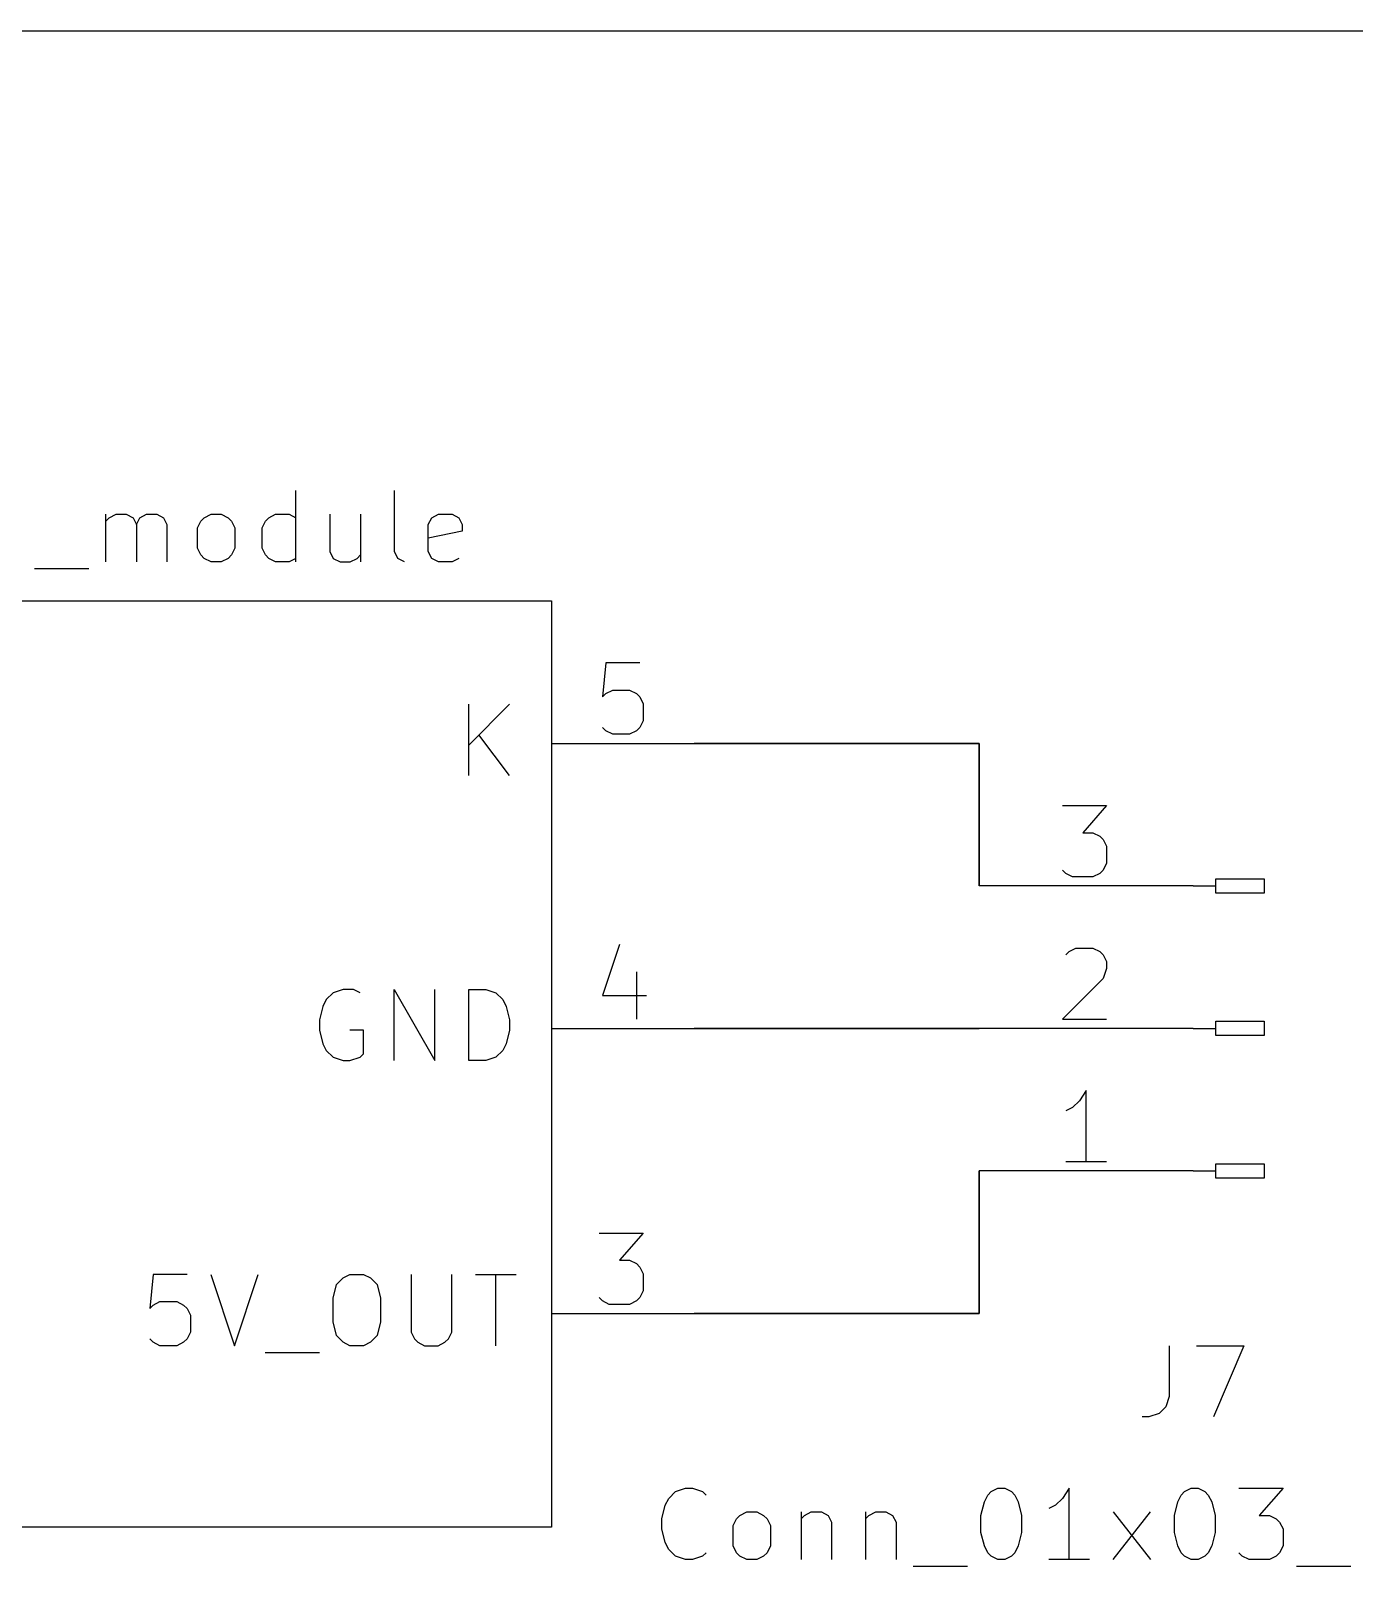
# Model space of a CAD drawing. Extents: x -4.8 to 16.7, y -9.4 to 5.7.
# Drawn here: x 10.43 to 12.519, y 3.271 to 5.695 of the extents above; entities that cross this region are included whole.
import ezdxf

# ---------------------------------------------------------------- set-up
doc = ezdxf.new("R2010")
doc.units = 0
doc.header["$MEASUREMENT"] = 0
for name, color, linetype in [('BLUE3', 171, 'CONTINUOUS'), ('CYAN2', 4, 'CONTINUOUS'), ('RED2', 1, 'CONTINUOUS'), ('RED3', 11, 'CONTINUOUS')]:
    doc.layers.add(name, color=color, linetype=linetype)
doc.layers.add('GREEN3', color=91, linetype='CONTINUOUS', lineweight=30)

msp = doc.modelspace()

# ---------------------------------------------------------------- linework, layer by layer
at = {"layer": 'BLUE3'}
msp.add_line((8.3273, 5.6953), (16.6523, 5.6953), dxfattribs=at)
at = {"layer": 'CYAN2', "linetype": 'Continuous'}
for p, q in [((10.8489, 4.857), (10.8489, 4.9695)), ((10.8489, 4.857), (10.8489, 4.9695)), ((11.0042, 4.873), (11.0042, 4.9695)), ((11.0042, 4.873), (11.0042, 4.9695)), ((10.5489, 4.857), (10.5489, 4.932)), ((10.5489, 4.857), (10.5489, 4.932)), ((10.5489, 4.9212), (10.5542, 4.9266)), ((10.5489, 4.9212), (10.5542, 4.9266)), ((10.5542, 4.9266), (10.5649, 4.932)), ((10.5542, 4.9266), (10.5649, 4.932)), ((10.5649, 4.932), (10.581, 4.932)), ((10.5649, 4.932), (10.581, 4.932)), ((10.581, 4.932), (10.5917, 4.9266)), ((10.581, 4.932), (10.5917, 4.9266)), ((10.5917, 4.9266), (10.5971, 4.9159)), ((10.5917, 4.9266), (10.5971, 4.9159)), ((10.5971, 4.9159), (10.6025, 4.9266)), ((10.5971, 4.9159), (10.6025, 4.9266)), ((10.6025, 4.9266), (10.6132, 4.932)), ((10.6025, 4.9266), (10.6132, 4.932)), ((10.6132, 4.932), (10.6292, 4.932)), ((10.6132, 4.932), (10.6292, 4.932)), ((10.6292, 4.932), (10.6399, 4.9266)), ((10.6292, 4.932), (10.6399, 4.9266)), ((10.6399, 4.9266), (10.6453, 4.9159)), ((10.6399, 4.9266), (10.6453, 4.9159)), ((10.6935, 4.9105), (10.6989, 4.9212)), ((10.6935, 4.9105), (10.6989, 4.9212)), ((10.6989, 4.9212), (10.7042, 4.9266)), ((10.6989, 4.9212), (10.7042, 4.9266)), ((10.7042, 4.9266), (10.715, 4.932)), ((10.7042, 4.9266), (10.715, 4.932)), ((10.715, 4.932), (10.731, 4.932)), ((10.715, 4.932), (10.731, 4.932)), ((10.731, 4.932), (10.7417, 4.9266)), ((10.731, 4.932), (10.7417, 4.9266)), ((10.7417, 4.9266), (10.7471, 4.9212)), ((10.7417, 4.9266), (10.7471, 4.9212)), ((10.7471, 4.9212), (10.7524, 4.9105)), ((10.7471, 4.9212), (10.7524, 4.9105)), ((10.7953, 4.9105), (10.8007, 4.9212)), ((10.7953, 4.9105), (10.8007, 4.9212)), ((10.8007, 4.9212), (10.806, 4.9266)), ((10.8007, 4.9212), (10.806, 4.9266)), ((10.806, 4.9266), (10.8167, 4.932)), ((10.806, 4.9266), (10.8167, 4.932)), ((10.8167, 4.932), (10.8382, 4.932)), ((10.8167, 4.932), (10.8382, 4.932)), ((10.8382, 4.932), (10.8489, 4.9266)), ((10.8382, 4.932), (10.8489, 4.9266)), ((10.9024, 4.932), (10.9024, 4.873)), ((10.9024, 4.932), (10.9024, 4.873)), ((10.9507, 4.932), (10.9507, 4.857)), ((10.9507, 4.932), (10.9507, 4.857)), ((11.0578, 4.9159), (11.0632, 4.9266)), ((11.0578, 4.9159), (11.0632, 4.9266)), ((11.0632, 4.9266), (11.0739, 4.932)), ((11.0632, 4.9266), (11.0739, 4.932)), ((11.0739, 4.932), (11.0953, 4.932)), ((11.0739, 4.932), (11.0953, 4.932)), ((11.0953, 4.932), (11.106, 4.9266)), ((11.0953, 4.932), (11.106, 4.9266)), ((11.106, 4.9266), (11.1114, 4.9159)), ((11.106, 4.9266), (11.1114, 4.9159)), ((10.5971, 4.9159), (10.5971, 4.857)), ((10.5971, 4.9159), (10.5971, 4.857)), ((10.6453, 4.9159), (10.6453, 4.857)), ((10.6453, 4.9159), (10.6453, 4.857)), ((10.6935, 4.8784), (10.6935, 4.9105)), ((10.6935, 4.8784), (10.6935, 4.9105)), ((10.7524, 4.9105), (10.7524, 4.8784)), ((10.7524, 4.9105), (10.7524, 4.8784)), ((10.7953, 4.8784), (10.7953, 4.9105)), ((10.7953, 4.8784), (10.7953, 4.9105)), ((11.0578, 4.873), (11.0578, 4.9159)), ((11.0578, 4.873), (11.0578, 4.9159)), ((11.1114, 4.9052), (11.0578, 4.8945)), ((11.1114, 4.9052), (11.0578, 4.8945)), ((11.1114, 4.9159), (11.1114, 4.9052)), ((11.1114, 4.9159), (11.1114, 4.9052)), ((10.6989, 4.8677), (10.6935, 4.8784)), ((10.6989, 4.8677), (10.6935, 4.8784)), ((10.7524, 4.8784), (10.7471, 4.8677)), ((10.7524, 4.8784), (10.7471, 4.8677)), ((10.8007, 4.8677), (10.7953, 4.8784)), ((10.8007, 4.8677), (10.7953, 4.8784)), ((10.9024, 4.873), (10.9078, 4.8623)), ((10.9024, 4.873), (10.9078, 4.8623)), ((11.0096, 4.8623), (11.0042, 4.873)), ((11.0096, 4.8623), (11.0042, 4.873)), ((11.0632, 4.8623), (11.0578, 4.873)), ((11.0632, 4.8623), (11.0578, 4.873)), ((10.7042, 4.8623), (10.6989, 4.8677)), ((10.7042, 4.8623), (10.6989, 4.8677)), ((10.715, 4.857), (10.7042, 4.8623)), ((10.715, 4.857), (10.7042, 4.8623)), ((10.731, 4.857), (10.715, 4.857)), ((10.731, 4.857), (10.715, 4.857)), ((10.7417, 4.8623), (10.731, 4.857)), ((10.7417, 4.8623), (10.731, 4.857)), ((10.7471, 4.8677), (10.7417, 4.8623)), ((10.7471, 4.8677), (10.7417, 4.8623)), ((10.806, 4.8623), (10.8007, 4.8677)), ((10.806, 4.8623), (10.8007, 4.8677)), ((10.8167, 4.857), (10.806, 4.8623)), ((10.8167, 4.857), (10.806, 4.8623)), ((10.8382, 4.857), (10.8167, 4.857)), ((10.8382, 4.857), (10.8167, 4.857)), ((10.8489, 4.8623), (10.8382, 4.857)), ((10.8489, 4.8623), (10.8382, 4.857)), ((10.9078, 4.8623), (10.9185, 4.857)), ((10.9078, 4.8623), (10.9185, 4.857)), ((10.9185, 4.857), (10.9346, 4.857)), ((10.9185, 4.857), (10.9346, 4.857)), ((10.9346, 4.857), (10.9453, 4.8623)), ((10.9346, 4.857), (10.9453, 4.8623)), ((10.9453, 4.8623), (10.9507, 4.8677)), ((10.9453, 4.8623), (10.9507, 4.8677)), ((11.0203, 4.857), (11.0096, 4.8623)), ((11.0203, 4.857), (11.0096, 4.8623)), ((11.0739, 4.857), (11.0632, 4.8623)), ((11.0739, 4.857), (11.0632, 4.8623)), ((11.0953, 4.857), (11.0739, 4.857)), ((11.0953, 4.857), (11.0739, 4.857)), ((11.106, 4.8623), (11.0953, 4.857)), ((11.106, 4.8623), (11.0953, 4.857)), ((10.4364, 4.8462), (10.5221, 4.8462)), ((10.4364, 4.8462), (10.5221, 4.8462)), ((11.1216, 4.5195), (11.1216, 4.632)), ((11.1859, 4.632), (11.1216, 4.5677)), ((11.1216, 4.5195), (11.1216, 4.632)), ((11.1859, 4.632), (11.1216, 4.5677)), ((11.1859, 4.5195), (11.1377, 4.5837)), ((11.1859, 4.5195), (11.1377, 4.5837)), ((10.9074, 4.1766), (10.8966, 4.1659)), ((10.9074, 4.1766), (10.8966, 4.1659)), ((10.9234, 4.182), (10.9074, 4.1766)), ((10.9234, 4.182), (10.9074, 4.1766)), ((10.9395, 4.182), (10.9234, 4.182)), ((10.9395, 4.182), (10.9234, 4.182)), ((10.9502, 4.1766), (10.9395, 4.182)), ((10.9502, 4.1766), (10.9395, 4.182)), ((11.0038, 4.0695), (11.0038, 4.182)), ((11.0038, 4.182), (11.068, 4.0695)), ((11.0038, 4.0695), (11.0038, 4.182)), ((11.0038, 4.182), (11.068, 4.0695)), ((11.068, 4.0695), (11.068, 4.182)), ((11.068, 4.0695), (11.068, 4.182)), ((11.1216, 4.0695), (11.1216, 4.182)), ((11.1216, 4.182), (11.1484, 4.182)), ((11.1216, 4.0695), (11.1216, 4.182)), ((11.1216, 4.182), (11.1484, 4.182)), ((11.1484, 4.182), (11.1645, 4.1766)), ((11.1484, 4.182), (11.1645, 4.1766)), ((11.1645, 4.1766), (11.1752, 4.1659)), ((11.1645, 4.1766), (11.1752, 4.1659)), ((10.8913, 4.1552), (10.8859, 4.1337)), ((10.8913, 4.1552), (10.8859, 4.1337)), ((10.8966, 4.1659), (10.8913, 4.1552)), ((10.8966, 4.1659), (10.8913, 4.1552)), ((11.1752, 4.1659), (11.1805, 4.1552)), ((11.1752, 4.1659), (11.1805, 4.1552)), ((11.1805, 4.1552), (11.1859, 4.1337)), ((11.1805, 4.1552), (11.1859, 4.1337)), ((10.8859, 4.1337), (10.8859, 4.1177)), ((10.8859, 4.1337), (10.8859, 4.1177)), ((11.1859, 4.1337), (11.1859, 4.1177)), ((11.1859, 4.1337), (11.1859, 4.1177)), ((10.8859, 4.1177), (10.8913, 4.0962)), ((10.8859, 4.1177), (10.8913, 4.0962)), ((10.9555, 4.1177), (10.9341, 4.1177)), ((10.9555, 4.1177), (10.9341, 4.1177)), ((10.9555, 4.0802), (10.9555, 4.1177)), ((10.9555, 4.0802), (10.9555, 4.1177)), ((11.1859, 4.1177), (11.1805, 4.0962)), ((11.1859, 4.1177), (11.1805, 4.0962)), ((10.8913, 4.0962), (10.8966, 4.0855)), ((10.8913, 4.0962), (10.8966, 4.0855)), ((10.8966, 4.0855), (10.9074, 4.0748)), ((10.8966, 4.0855), (10.9074, 4.0748)), ((10.9074, 4.0748), (10.9234, 4.0695)), ((10.9074, 4.0748), (10.9234, 4.0695)), ((10.9341, 4.0695), (10.9502, 4.0748)), ((10.9341, 4.0695), (10.9502, 4.0748)), ((10.9502, 4.0748), (10.9555, 4.0802)), ((10.9502, 4.0748), (10.9555, 4.0802)), ((11.1645, 4.0748), (11.1484, 4.0695)), ((11.1645, 4.0748), (11.1484, 4.0695)), ((11.1752, 4.0855), (11.1645, 4.0748)), ((11.1752, 4.0855), (11.1645, 4.0748)), ((11.1805, 4.0962), (11.1752, 4.0855)), ((11.1805, 4.0962), (11.1752, 4.0855)), ((10.9234, 4.0695), (10.9341, 4.0695)), ((10.9234, 4.0695), (10.9341, 4.0695)), ((11.1484, 4.0695), (11.1216, 4.0695)), ((11.1484, 4.0695), (11.1216, 4.0695)), ((10.6234, 3.732), (10.618, 3.6784)), ((10.6234, 3.732), (10.618, 3.6784)), ((10.677, 3.732), (10.6234, 3.732)), ((10.677, 3.732), (10.6234, 3.732)), ((10.7145, 3.732), (10.752, 3.6195)), ((10.7145, 3.732), (10.752, 3.6195)), ((10.752, 3.6195), (10.7895, 3.732)), ((10.752, 3.6195), (10.7895, 3.732)), ((10.9074, 3.6945), (10.9127, 3.7159)), ((10.9074, 3.6945), (10.9127, 3.7159)), ((10.9127, 3.7159), (10.9234, 3.7266)), ((10.9127, 3.7159), (10.9234, 3.7266)), ((10.9234, 3.7266), (10.9341, 3.732)), ((10.9234, 3.7266), (10.9341, 3.732)), ((10.9341, 3.732), (10.9555, 3.732)), ((10.9341, 3.732), (10.9555, 3.732)), ((10.9555, 3.732), (10.9663, 3.7266)), ((10.9555, 3.732), (10.9663, 3.7266)), ((10.9663, 3.7266), (10.977, 3.7159)), ((10.9663, 3.7266), (10.977, 3.7159)), ((10.977, 3.7159), (10.9823, 3.6945)), ((10.977, 3.7159), (10.9823, 3.6945)), ((11.0306, 3.732), (11.0306, 3.6409)), ((11.0306, 3.732), (11.0306, 3.6409)), ((11.0948, 3.6409), (11.0948, 3.732)), ((11.0948, 3.6409), (11.0948, 3.732)), ((11.1324, 3.732), (11.1966, 3.732)), ((11.1324, 3.732), (11.1966, 3.732)), ((11.1645, 3.6195), (11.1645, 3.732)), ((11.1645, 3.6195), (11.1645, 3.732)), ((10.6234, 3.6837), (10.6341, 3.6891)), ((10.6234, 3.6837), (10.6341, 3.6891)), ((10.6341, 3.6891), (10.6609, 3.6891)), ((10.6341, 3.6891), (10.6609, 3.6891)), ((10.6609, 3.6891), (10.6716, 3.6837)), ((10.6609, 3.6891), (10.6716, 3.6837)), ((10.9074, 3.657), (10.9074, 3.6945)), ((10.9074, 3.657), (10.9074, 3.6945)), ((10.9823, 3.6945), (10.9823, 3.657)), ((10.9823, 3.6945), (10.9823, 3.657)), ((10.618, 3.6784), (10.6234, 3.6837)), ((10.618, 3.6784), (10.6234, 3.6837)), ((10.6716, 3.6837), (10.677, 3.6784)), ((10.6716, 3.6837), (10.677, 3.6784)), ((10.677, 3.6784), (10.6824, 3.6677)), ((10.677, 3.6784), (10.6824, 3.6677)), ((10.6824, 3.6677), (10.6824, 3.6409)), ((10.6824, 3.6677), (10.6824, 3.6409)), ((10.6824, 3.6409), (10.677, 3.6302)), ((10.6824, 3.6409), (10.677, 3.6302)), ((10.9127, 3.6355), (10.9074, 3.657)), ((10.9127, 3.6355), (10.9074, 3.657)), ((10.9823, 3.657), (10.977, 3.6355)), ((10.9823, 3.657), (10.977, 3.6355)), ((11.0306, 3.6409), (11.0359, 3.6302)), ((11.0306, 3.6409), (11.0359, 3.6302)), ((11.0895, 3.6302), (11.0948, 3.6409)), ((11.0895, 3.6302), (11.0948, 3.6409)), ((10.6234, 3.6248), (10.618, 3.6302)), ((10.6234, 3.6248), (10.618, 3.6302)), ((10.6341, 3.6195), (10.6234, 3.6248)), ((10.6341, 3.6195), (10.6234, 3.6248)), ((10.6609, 3.6195), (10.6341, 3.6195)), ((10.6609, 3.6195), (10.6341, 3.6195)), ((10.6716, 3.6248), (10.6609, 3.6195)), ((10.6716, 3.6248), (10.6609, 3.6195)), ((10.677, 3.6302), (10.6716, 3.6248)), ((10.677, 3.6302), (10.6716, 3.6248)), ((10.9234, 3.6248), (10.9127, 3.6355)), ((10.9234, 3.6248), (10.9127, 3.6355)), ((10.9341, 3.6195), (10.9234, 3.6248)), ((10.9341, 3.6195), (10.9234, 3.6248)), ((10.9555, 3.6195), (10.9341, 3.6195)), ((10.9555, 3.6195), (10.9341, 3.6195)), ((10.9663, 3.6248), (10.9555, 3.6195)), ((10.9663, 3.6248), (10.9555, 3.6195)), ((10.977, 3.6355), (10.9663, 3.6248)), ((10.977, 3.6355), (10.9663, 3.6248)), ((11.0359, 3.6302), (11.0413, 3.6248)), ((11.0359, 3.6302), (11.0413, 3.6248)), ((11.0413, 3.6248), (11.052, 3.6195)), ((11.0413, 3.6248), (11.052, 3.6195)), ((11.052, 3.6195), (11.0734, 3.6195)), ((11.052, 3.6195), (11.0734, 3.6195)), ((11.0734, 3.6195), (11.0841, 3.6248)), ((11.0734, 3.6195), (11.0841, 3.6248)), ((11.0841, 3.6248), (11.0895, 3.6302)), ((11.0841, 3.6248), (11.0895, 3.6302)), ((12.2273, 3.6195), (12.2273, 3.5391)), ((12.2273, 3.6195), (12.2273, 3.5391)), ((12.2702, 3.6195), (12.3452, 3.6195)), ((12.2702, 3.6195), (12.3452, 3.6195)), ((12.3452, 3.6195), (12.297, 3.507)), ((12.3452, 3.6195), (12.297, 3.507)), ((10.8002, 3.6087), (10.8859, 3.6087)), ((10.8002, 3.6087), (10.8859, 3.6087)), ((12.222, 3.523), (12.2113, 3.5123)), ((12.222, 3.523), (12.2113, 3.5123)), ((12.2273, 3.5391), (12.222, 3.523)), ((12.2273, 3.5391), (12.222, 3.523)), ((12.1952, 3.507), (12.1845, 3.507)), ((12.1952, 3.507), (12.1845, 3.507)), ((12.2113, 3.5123), (12.1952, 3.507)), ((12.2113, 3.5123), (12.1952, 3.507)), ((11.4479, 3.3891), (11.4639, 3.3945)), ((11.4479, 3.3891), (11.4639, 3.3945)), ((11.4639, 3.3945), (11.4746, 3.3945)), ((11.4639, 3.3945), (11.4746, 3.3945)), ((11.4746, 3.3945), (11.4907, 3.3891)), ((11.4746, 3.3945), (11.4907, 3.3891)), ((11.9461, 3.3891), (11.9568, 3.3945)), ((11.9461, 3.3891), (11.9568, 3.3945)), ((11.9568, 3.3945), (11.9675, 3.3945)), ((11.9568, 3.3945), (11.9675, 3.3945)), ((11.9675, 3.3945), (11.9782, 3.3891)), ((11.9675, 3.3945), (11.9782, 3.3891)), ((12.0693, 3.3945), (12.0586, 3.3784)), ((12.0693, 3.3945), (12.0586, 3.3784)), ((12.0693, 3.282), (12.0693, 3.3945)), ((12.0693, 3.282), (12.0693, 3.3945)), ((12.2514, 3.3891), (12.2621, 3.3945)), ((12.2514, 3.3891), (12.2621, 3.3945)), ((12.2621, 3.3945), (12.2729, 3.3945)), ((12.2621, 3.3945), (12.2729, 3.3945)), ((12.2729, 3.3945), (12.2836, 3.3891)), ((12.2729, 3.3945), (12.2836, 3.3891)), ((12.3372, 3.3945), (12.4068, 3.3945)), ((12.3372, 3.3945), (12.4068, 3.3945)), ((12.4068, 3.3945), (12.3693, 3.3516)), ((12.4068, 3.3945), (12.3693, 3.3516)), ((11.4318, 3.3677), (11.4372, 3.3784)), ((11.4318, 3.3677), (11.4372, 3.3784)), ((11.4372, 3.3784), (11.4479, 3.3891)), ((11.4372, 3.3784), (11.4479, 3.3891)), ((11.4907, 3.3891), (11.4961, 3.3837)), ((11.4907, 3.3891), (11.4961, 3.3837)), ((11.93, 3.3516), (11.9354, 3.373)), ((11.93, 3.3516), (11.9354, 3.373)), ((11.9354, 3.373), (11.9407, 3.3837)), ((11.9354, 3.373), (11.9407, 3.3837)), ((11.9407, 3.3837), (11.9461, 3.3891)), ((11.9407, 3.3837), (11.9461, 3.3891)), ((11.9782, 3.3891), (11.9836, 3.3837)), ((11.9782, 3.3891), (11.9836, 3.3837)), ((11.9836, 3.3837), (11.9889, 3.373)), ((11.9836, 3.3837), (11.9889, 3.373)), ((11.9889, 3.373), (11.9943, 3.3516)), ((11.9889, 3.373), (11.9943, 3.3516)), ((12.0586, 3.3784), (12.0479, 3.3677)), ((12.0586, 3.3784), (12.0479, 3.3677)), ((12.2354, 3.3516), (12.2407, 3.373)), ((12.2354, 3.3516), (12.2407, 3.373)), ((12.2407, 3.373), (12.2461, 3.3837)), ((12.2407, 3.373), (12.2461, 3.3837)), ((12.2461, 3.3837), (12.2514, 3.3891)), ((12.2461, 3.3837), (12.2514, 3.3891)), ((12.2836, 3.3891), (12.2889, 3.3837)), ((12.2836, 3.3891), (12.2889, 3.3837)), ((12.2889, 3.3837), (12.2943, 3.373)), ((12.2889, 3.3837), (12.2943, 3.373)), ((12.2943, 3.373), (12.2997, 3.3516)), ((12.2943, 3.373), (12.2997, 3.3516)), ((11.4264, 3.3462), (11.4318, 3.3677)), ((11.4264, 3.3462), (11.4318, 3.3677)), ((11.4264, 3.3302), (11.4264, 3.3462)), ((11.4264, 3.3302), (11.4264, 3.3462)), ((11.5389, 3.3355), (11.5443, 3.3462)), ((11.5389, 3.3355), (11.5443, 3.3462)), ((11.5443, 3.3462), (11.5497, 3.3516)), ((11.5443, 3.3462), (11.5497, 3.3516)), ((11.5497, 3.3516), (11.5604, 3.357)), ((11.5497, 3.3516), (11.5604, 3.357)), ((11.5604, 3.357), (11.5764, 3.357)), ((11.5604, 3.357), (11.5764, 3.357)), ((11.5764, 3.357), (11.5871, 3.3516)), ((11.5764, 3.357), (11.5871, 3.3516)), ((11.5871, 3.3516), (11.5925, 3.3462)), ((11.5871, 3.3516), (11.5925, 3.3462)), ((11.5925, 3.3462), (11.5979, 3.3355)), ((11.5925, 3.3462), (11.5979, 3.3355)), ((11.6461, 3.357), (11.6461, 3.282)), ((11.6461, 3.357), (11.6461, 3.282)), ((11.6461, 3.3462), (11.6514, 3.3516)), ((11.6461, 3.3462), (11.6514, 3.3516)), ((11.6514, 3.3516), (11.6622, 3.357)), ((11.6514, 3.3516), (11.6622, 3.357)), ((11.6622, 3.357), (11.6782, 3.357)), ((11.6622, 3.357), (11.6782, 3.357)), ((11.6782, 3.357), (11.6889, 3.3516)), ((11.6782, 3.357), (11.6889, 3.3516)), ((11.6889, 3.3516), (11.6943, 3.3409)), ((11.6889, 3.3516), (11.6943, 3.3409)), ((11.7479, 3.357), (11.7479, 3.282)), ((11.7479, 3.357), (11.7479, 3.282)), ((11.7479, 3.3462), (11.7532, 3.3516)), ((11.7479, 3.3462), (11.7532, 3.3516)), ((11.7532, 3.3516), (11.7639, 3.357)), ((11.7532, 3.3516), (11.7639, 3.357)), ((11.7639, 3.357), (11.78, 3.357)), ((11.7639, 3.357), (11.78, 3.357)), ((11.78, 3.357), (11.7907, 3.3516)), ((11.78, 3.357), (11.7907, 3.3516)), ((11.7907, 3.3516), (11.7961, 3.3409)), ((11.7907, 3.3516), (11.7961, 3.3409)), ((11.93, 3.3248), (11.93, 3.3516)), ((11.93, 3.3248), (11.93, 3.3516)), ((11.9943, 3.3516), (11.9943, 3.3248)), ((11.9943, 3.3516), (11.9943, 3.3248)), ((12.0479, 3.3677), (12.0371, 3.3623)), ((12.0479, 3.3677), (12.0371, 3.3623)), ((12.1389, 3.282), (12.1979, 3.357)), ((12.1389, 3.357), (12.1979, 3.282)), ((12.1389, 3.282), (12.1979, 3.357)), ((12.1389, 3.357), (12.1979, 3.282)), ((12.2354, 3.3248), (12.2354, 3.3516)), ((12.2354, 3.3248), (12.2354, 3.3516)), ((12.2997, 3.3516), (12.2997, 3.3248)), ((12.2997, 3.3516), (12.2997, 3.3248)), ((12.3693, 3.3516), (12.3854, 3.3516)), ((12.3693, 3.3516), (12.3854, 3.3516)), ((12.3854, 3.3516), (12.3961, 3.3462)), ((12.3854, 3.3516), (12.3961, 3.3462)), ((12.3961, 3.3462), (12.4014, 3.3409)), ((12.3961, 3.3462), (12.4014, 3.3409)), ((11.4318, 3.3087), (11.4264, 3.3302)), ((11.4318, 3.3087), (11.4264, 3.3302)), ((11.5389, 3.3034), (11.5389, 3.3355)), ((11.5389, 3.3034), (11.5389, 3.3355)), ((11.5979, 3.3355), (11.5979, 3.3034)), ((11.5979, 3.3355), (11.5979, 3.3034)), ((11.6943, 3.3409), (11.6943, 3.282)), ((11.6943, 3.3409), (11.6943, 3.282)), ((11.7961, 3.3409), (11.7961, 3.282)), ((11.7961, 3.3409), (11.7961, 3.282)), ((11.9354, 3.3034), (11.93, 3.3248)), ((11.9354, 3.3034), (11.93, 3.3248)), ((11.9943, 3.3248), (11.9889, 3.3034)), ((11.9943, 3.3248), (11.9889, 3.3034)), ((12.2407, 3.3034), (12.2354, 3.3248)), ((12.2407, 3.3034), (12.2354, 3.3248)), ((12.2997, 3.3248), (12.2943, 3.3034)), ((12.2997, 3.3248), (12.2943, 3.3034)), ((12.4014, 3.3409), (12.4068, 3.3302)), ((12.4014, 3.3409), (12.4068, 3.3302)), ((12.4068, 3.3302), (12.4068, 3.3034)), ((12.4068, 3.3302), (12.4068, 3.3034)), ((11.4372, 3.298), (11.4318, 3.3087)), ((11.4372, 3.298), (11.4318, 3.3087)), ((11.4479, 3.2873), (11.4372, 3.298)), ((11.4479, 3.2873), (11.4372, 3.298)), ((11.5443, 3.2927), (11.5389, 3.3034)), ((11.5443, 3.2927), (11.5389, 3.3034)), ((11.5979, 3.3034), (11.5925, 3.2927)), ((11.5979, 3.3034), (11.5925, 3.2927)), ((11.9407, 3.2927), (11.9354, 3.3034)), ((11.9407, 3.2927), (11.9354, 3.3034)), ((11.9889, 3.3034), (11.9836, 3.2927)), ((11.9889, 3.3034), (11.9836, 3.2927)), ((12.2461, 3.2927), (12.2407, 3.3034)), ((12.2461, 3.2927), (12.2407, 3.3034)), ((12.2943, 3.3034), (12.2889, 3.2927)), ((12.2943, 3.3034), (12.2889, 3.2927)), ((12.4068, 3.3034), (12.4014, 3.2927)), ((12.4068, 3.3034), (12.4014, 3.2927)), ((11.4639, 3.282), (11.4479, 3.2873)), ((11.4639, 3.282), (11.4479, 3.2873)), ((11.4746, 3.282), (11.4639, 3.282)), ((11.4746, 3.282), (11.4639, 3.282)), ((11.4907, 3.2873), (11.4746, 3.282)), ((11.4907, 3.2873), (11.4746, 3.282)), ((11.4961, 3.2927), (11.4907, 3.2873)), ((11.4961, 3.2927), (11.4907, 3.2873)), ((11.5497, 3.2873), (11.5443, 3.2927)), ((11.5497, 3.2873), (11.5443, 3.2927)), ((11.5604, 3.282), (11.5497, 3.2873)), ((11.5604, 3.282), (11.5497, 3.2873)), ((11.5764, 3.282), (11.5604, 3.282)), ((11.5764, 3.282), (11.5604, 3.282)), ((11.5871, 3.2873), (11.5764, 3.282)), ((11.5871, 3.2873), (11.5764, 3.282)), ((11.5925, 3.2927), (11.5871, 3.2873)), ((11.5925, 3.2927), (11.5871, 3.2873)), ((11.9461, 3.2873), (11.9407, 3.2927)), ((11.9461, 3.2873), (11.9407, 3.2927)), ((11.9568, 3.282), (11.9461, 3.2873)), ((11.9568, 3.282), (11.9461, 3.2873)), ((11.9675, 3.282), (11.9568, 3.282)), ((11.9675, 3.282), (11.9568, 3.282)), ((11.9782, 3.2873), (11.9675, 3.282)), ((11.9782, 3.2873), (11.9675, 3.282)), ((11.9836, 3.2927), (11.9782, 3.2873)), ((11.9836, 3.2927), (11.9782, 3.2873)), ((12.1014, 3.282), (12.0371, 3.282)), ((12.1014, 3.282), (12.0371, 3.282)), ((12.2514, 3.2873), (12.2461, 3.2927)), ((12.2514, 3.2873), (12.2461, 3.2927)), ((12.2621, 3.282), (12.2514, 3.2873)), ((12.2621, 3.282), (12.2514, 3.2873)), ((12.2729, 3.282), (12.2621, 3.282)), ((12.2729, 3.282), (12.2621, 3.282)), ((12.2836, 3.2873), (12.2729, 3.282)), ((12.2836, 3.2873), (12.2729, 3.282)), ((12.2889, 3.2927), (12.2836, 3.2873)), ((12.2889, 3.2927), (12.2836, 3.2873)), ((12.3425, 3.2873), (12.3372, 3.2927)), ((12.3425, 3.2873), (12.3372, 3.2927)), ((12.3532, 3.282), (12.3425, 3.2873)), ((12.3532, 3.282), (12.3425, 3.2873)), ((12.3854, 3.282), (12.3532, 3.282)), ((12.3854, 3.282), (12.3532, 3.282)), ((12.3961, 3.2873), (12.3854, 3.282)), ((12.3961, 3.2873), (12.3854, 3.282)), ((12.4014, 3.2927), (12.3961, 3.2873)), ((12.4014, 3.2927), (12.3961, 3.2873)), ((11.8229, 3.2712), (11.9086, 3.2712)), ((11.8229, 3.2712), (11.9086, 3.2712)), ((12.4282, 3.2712), (12.5139, 3.2712)), ((12.4282, 3.2712), (12.5139, 3.2712))]:
    msp.add_line(p, q, dxfattribs=at)
at = {"layer": 'GREEN3', "linetype": 'Continuous'}
for p, q in [((11.4773, 4.5703), (11.9273, 4.5703)), ((11.9273, 4.3453), (11.9273, 4.5703)), ((11.4773, 4.1203), (11.9273, 4.1203)), ((11.9273, 3.6703), (11.9273, 3.8953)), ((11.4773, 3.6703), (11.9273, 3.6703))]:
    msp.add_line(p, q, dxfattribs=at)
at = {"layer": 'RED2', "linetype": 'Continuous'}
for p, q in [((9.7898, 4.7953), (11.2523, 4.7953)), ((11.2523, 4.7953), (11.2523, 3.3328)), ((11.2523, 4.5703), (11.4773, 4.5703)), ((11.2523, 4.5703), (11.4773, 4.5703)), ((12.2648, 4.3453), (11.9273, 4.3453)), ((12.2648, 4.3453), (11.9273, 4.3453)), ((12.2648, 4.3453), (12.3008, 4.3453)), ((12.3008, 4.3341), (12.3008, 4.3566)), ((12.3008, 4.3566), (12.3773, 4.3566)), ((12.3773, 4.3566), (12.3773, 4.3341)), ((12.3773, 4.3341), (12.3008, 4.3341)), ((12.3008, 4.1091), (12.3008, 4.1316)), ((12.3008, 4.1316), (12.3773, 4.1316)), ((12.3773, 4.1316), (12.3773, 4.1091)), ((11.2523, 4.1203), (11.4773, 4.1203)), ((11.2523, 4.1203), (11.4773, 4.1203)), ((12.2648, 4.1203), (11.9273, 4.1203)), ((12.2648, 4.1203), (11.9273, 4.1203)), ((12.2648, 4.1203), (12.3008, 4.1203)), ((12.3773, 4.1091), (12.3008, 4.1091)), ((12.3008, 3.8841), (12.3008, 3.9066)), ((12.3008, 3.9066), (12.3773, 3.9066)), ((12.3773, 3.9066), (12.3773, 3.8841)), ((12.2648, 3.8953), (11.9273, 3.8953)), ((12.2648, 3.8953), (11.9273, 3.8953)), ((12.2648, 3.8953), (12.3008, 3.8953)), ((12.3773, 3.8841), (12.3008, 3.8841)), ((11.2523, 3.6703), (11.4773, 3.6703)), ((11.2523, 3.6703), (11.4773, 3.6703)), ((11.2523, 3.3328), (9.7898, 3.3328))]:
    msp.add_line(p, q, dxfattribs=at)
at = {"layer": 'RED3', "linetype": 'Continuous'}
for p, q in [((11.338, 4.6972), (11.3327, 4.6436)), ((11.338, 4.6972), (11.3327, 4.6436)), ((11.3916, 4.6972), (11.338, 4.6972)), ((11.3916, 4.6972), (11.338, 4.6972)), ((11.338, 4.649), (11.3488, 4.6543)), ((11.338, 4.649), (11.3488, 4.6543)), ((11.3488, 4.6543), (11.3756, 4.6543)), ((11.3488, 4.6543), (11.3756, 4.6543)), ((11.3756, 4.6543), (11.3863, 4.649)), ((11.3756, 4.6543), (11.3863, 4.649)), ((11.3327, 4.6436), (11.338, 4.649)), ((11.3327, 4.6436), (11.338, 4.649)), ((11.3863, 4.649), (11.3916, 4.6436)), ((11.3863, 4.649), (11.3916, 4.6436)), ((11.3916, 4.6436), (11.397, 4.6329)), ((11.3916, 4.6436), (11.397, 4.6329)), ((11.397, 4.6329), (11.397, 4.6061)), ((11.397, 4.6329), (11.397, 4.6061)), ((11.397, 4.6061), (11.3916, 4.5954)), ((11.397, 4.6061), (11.3916, 4.5954)), ((11.338, 4.5901), (11.3327, 4.5954)), ((11.338, 4.5901), (11.3327, 4.5954)), ((11.3488, 4.5847), (11.338, 4.5901)), ((11.3488, 4.5847), (11.338, 4.5901)), ((11.3756, 4.5847), (11.3488, 4.5847)), ((11.3756, 4.5847), (11.3488, 4.5847)), ((11.3863, 4.5901), (11.3756, 4.5847)), ((11.3863, 4.5901), (11.3756, 4.5847)), ((11.3916, 4.5954), (11.3863, 4.5901)), ((11.3916, 4.5954), (11.3863, 4.5901)), ((12.0586, 4.4722), (12.1282, 4.4722)), ((12.0586, 4.4722), (12.1282, 4.4722)), ((12.1282, 4.4722), (12.0907, 4.4293)), ((12.1282, 4.4722), (12.0907, 4.4293)), ((12.0907, 4.4293), (12.1068, 4.4293)), ((12.0907, 4.4293), (12.1068, 4.4293)), ((12.1068, 4.4293), (12.1175, 4.424)), ((12.1068, 4.4293), (12.1175, 4.424)), ((12.1175, 4.424), (12.1229, 4.4186)), ((12.1175, 4.424), (12.1229, 4.4186)), ((12.1229, 4.4186), (12.1282, 4.4079)), ((12.1229, 4.4186), (12.1282, 4.4079)), ((12.1282, 4.4079), (12.1282, 4.3811)), ((12.1282, 4.4079), (12.1282, 4.3811)), ((12.0639, 4.3651), (12.0586, 4.3704)), ((12.0639, 4.3651), (12.0586, 4.3704)), ((12.0747, 4.3597), (12.0639, 4.3651)), ((12.0747, 4.3597), (12.0639, 4.3651)), ((12.1175, 4.3651), (12.1068, 4.3597)), ((12.1175, 4.3651), (12.1068, 4.3597)), ((12.1229, 4.3704), (12.1175, 4.3651)), ((12.1229, 4.3704), (12.1175, 4.3651)), ((12.1282, 4.3811), (12.1229, 4.3704)), ((12.1282, 4.3811), (12.1229, 4.3704)), ((12.1068, 4.3597), (12.0747, 4.3597)), ((12.1068, 4.3597), (12.0747, 4.3597)), ((11.3595, 4.2526), (11.3327, 4.1722)), ((11.3595, 4.2526), (11.3327, 4.1722)), ((12.0693, 4.2418), (12.08, 4.2472)), ((12.0693, 4.2418), (12.08, 4.2472)), ((12.08, 4.2472), (12.1068, 4.2472)), ((12.08, 4.2472), (12.1068, 4.2472)), ((12.1068, 4.2472), (12.1175, 4.2418)), ((12.1068, 4.2472), (12.1175, 4.2418)), ((12.0639, 4.2365), (12.0693, 4.2418)), ((12.0639, 4.2365), (12.0693, 4.2418)), ((12.1175, 4.2418), (12.1229, 4.2365)), ((12.1175, 4.2418), (12.1229, 4.2365)), ((12.1229, 4.2365), (12.1282, 4.2258)), ((12.1229, 4.2365), (12.1282, 4.2258)), ((12.1282, 4.2258), (12.1282, 4.2151)), ((12.1282, 4.2258), (12.1282, 4.2151)), ((11.3863, 4.2097), (11.3863, 4.1347)), ((11.3863, 4.2097), (11.3863, 4.1347)), ((12.1229, 4.199), (12.0586, 4.1347)), ((12.1229, 4.199), (12.0586, 4.1347)), ((12.1282, 4.2151), (12.1229, 4.199)), ((12.1282, 4.2151), (12.1229, 4.199)), ((11.3327, 4.1722), (11.4024, 4.1722)), ((11.3327, 4.1722), (11.4024, 4.1722)), ((12.0586, 4.1347), (12.1282, 4.1347)), ((12.0586, 4.1347), (12.1282, 4.1347)), ((12.0854, 4.0061), (12.0747, 3.9954)), ((12.0854, 4.0061), (12.0747, 3.9954)), ((12.0961, 4.0222), (12.0854, 4.0061)), ((12.0961, 4.0222), (12.0854, 4.0061)), ((12.0961, 3.9097), (12.0961, 4.0222)), ((12.0961, 3.9097), (12.0961, 4.0222)), ((12.0747, 3.9954), (12.0639, 3.9901)), ((12.0747, 3.9954), (12.0639, 3.9901)), ((12.1282, 3.9097), (12.0639, 3.9097)), ((12.1282, 3.9097), (12.0639, 3.9097)), ((11.3273, 3.7972), (11.397, 3.7972)), ((11.3273, 3.7972), (11.397, 3.7972)), ((11.397, 3.7972), (11.3595, 3.7543)), ((11.397, 3.7972), (11.3595, 3.7543)), ((11.3595, 3.7543), (11.3756, 3.7543)), ((11.3595, 3.7543), (11.3756, 3.7543)), ((11.3756, 3.7543), (11.3863, 3.749)), ((11.3756, 3.7543), (11.3863, 3.749)), ((11.3863, 3.749), (11.3916, 3.7436)), ((11.3863, 3.749), (11.3916, 3.7436)), ((11.3916, 3.7436), (11.397, 3.7329)), ((11.3916, 3.7436), (11.397, 3.7329)), ((11.397, 3.7329), (11.397, 3.7061)), ((11.397, 3.7329), (11.397, 3.7061)), ((11.3327, 3.6901), (11.3273, 3.6954)), ((11.3327, 3.6901), (11.3273, 3.6954)), ((11.3434, 3.6847), (11.3327, 3.6901)), ((11.3434, 3.6847), (11.3327, 3.6901)), ((11.3756, 3.6847), (11.3434, 3.6847)), ((11.3756, 3.6847), (11.3434, 3.6847)), ((11.3863, 3.6901), (11.3756, 3.6847)), ((11.3863, 3.6901), (11.3756, 3.6847)), ((11.3916, 3.6954), (11.3863, 3.6901)), ((11.3916, 3.6954), (11.3863, 3.6901)), ((11.397, 3.7061), (11.3916, 3.6954)), ((11.397, 3.7061), (11.3916, 3.6954))]:
    msp.add_line(p, q, dxfattribs=at)

doc.saveas('drawing.dxf')
